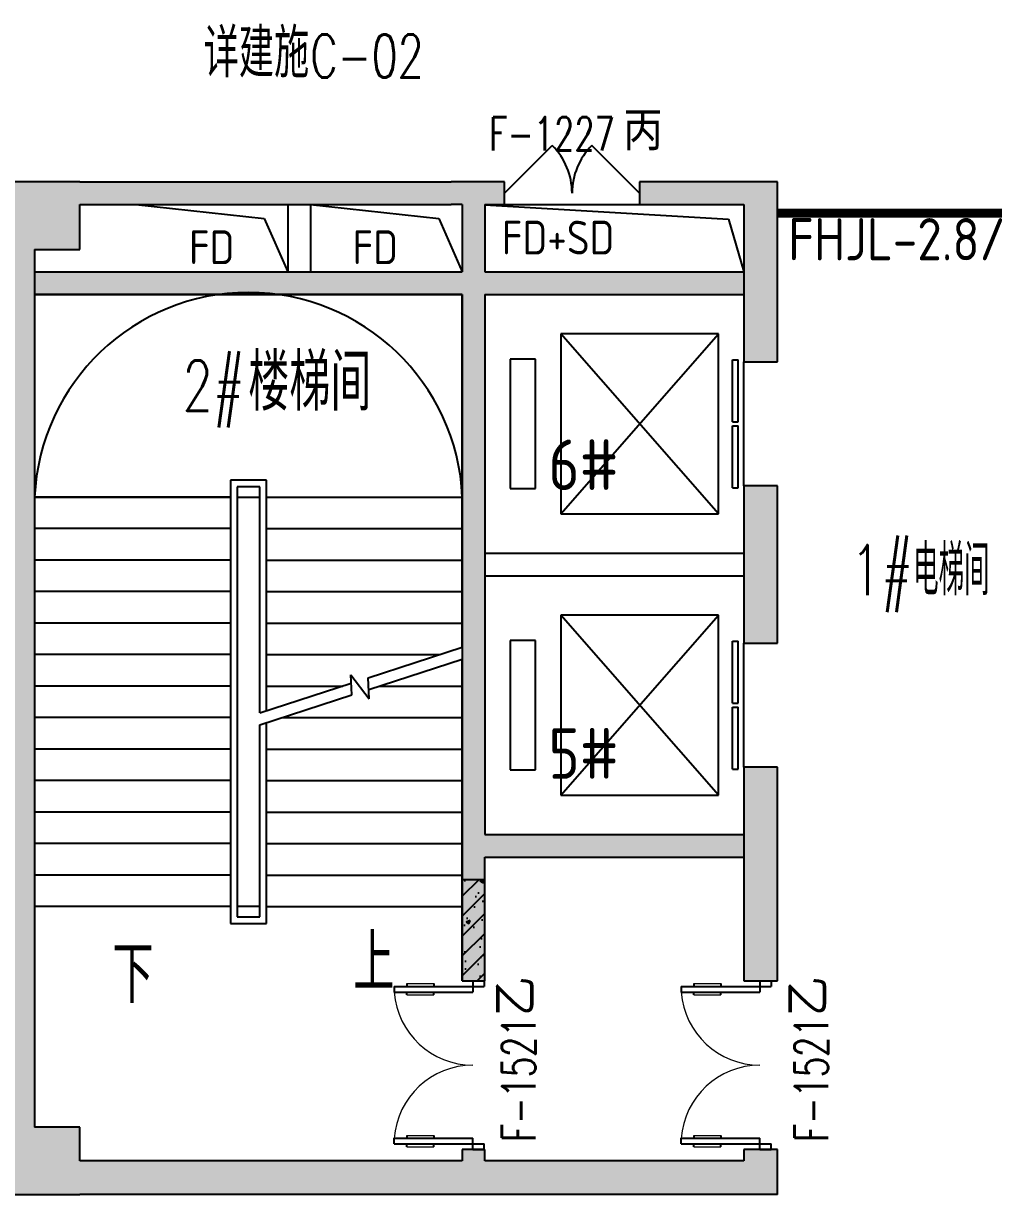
# Model space of a CAD drawing. Extents: x 1296333 to 1372130, y 313528 to 416301.
# Drawn here: x 1321894 to 1330514, y 395064 to 405474 of the extents above; entities that cross this region are included whole.
import ezdxf

# ---------------------------------------------------------------- set-up
doc = ezdxf.new("R2010")
doc.units = 0
doc.header["$LTSCALE"] = 1000
doc.header["$MEASUREMENT"] = 0
doc.layers.add('body', color=30, linetype='Continuous')
doc.layers.add('name', color=1, linetype='Continuous')
doc.styles.add('-宋体', font='GBENOR.shx', dxfattribs={"bigfont": 'GBCBIG.shx'})
doc.styles.add('_TCH_DIM', font='SIMPLEX', dxfattribs={"bigfont": 'GBCBIG'})
doc.styles.add('_TCH_WINDOW', font='txt.shx', dxfattribs={"height": 3.5, "bigfont": 'hztxt.shx'})
doc.styles.get("Standard").update_dxf_attribs({"font": 'gbenor.shx', "bigfont": 'gbcbig.shx'})

# ---------------------------------------------------------------- blocks, each defined once
blk = doc.blocks.new('dxwq')
at = {"layer": 'name'}
for s, p in [('6#', (-1141360.514219352, -312818.5520208091)), ('5#', (-1141360.514219352, -315384.4347670856))]:
    blk.add_text(s, height=450, dxfattribs=at).set_placement(p)
blk = doc.blocks.new('$DorLib2D$00000116')
at = {"color": 0}
for p, q in [((-0.4999999999999929, 7.105427357601002e-15), (-0.146446609406766, 0.353553390593234)), ((0.5000000000000071, 7.105427357601002e-15), (0.1464466094067731, 0.353553390593234))]:
    blk.add_line(p, q, dxfattribs=at)
for centre, radius, start, end in [((-0.4999999999984652, 4.831690603168681e-13), 0.4999999999984674, 0, 45), ((0.4999999999977511, 9.059419880941277e-13), 0.4999999999976598, 135, 180)]:
    blk.add_arc(centre, radius, start, end, dxfattribs=at)
blk = doc.blocks.new('$TCHSYS$LDOR22D')
for p, q in [((-0.5166666666663637, 0.8332552583810156), (-0.01666666666671013, 0.8332552583810156)), ((-0.5166666666663637, 0.8332552583810156), (-0.5166666666663637, 0.6666666666662593)), ((-0.01666666666671013, 0.8332552583810156), (-0.01666666666671013, 0.6666666666662593)), ((0.01666666666660888, 0.8332552583810156), (0.01666666666660888, 0.6666666666662593)), ((0.01666666666660888, 0.8332552583810156), (0.5166666666662572, 0.8332552583810156)), ((0.5166666666662572, 0.8332552583810156), (0.5166666666662572, 0.6666666666662593)), ((-0.5166666666663637, 0.6666666666662593), (-0.01666666666671013, 0.6666666666662593)), ((0.01666666666660888, 0.6666666666662593), (0.5166666666662572, 0.6666666666662593)), ((-0.5000000000000071, 0.4999999999999858), (0.5000000000000373, 0.4999999999999858))]:
    blk.add_line(p, q)
blk = doc.blocks.new('$DorLib2D$00000011')
for p, q in [((-0.4666666602065375, 0.4708801651422996), (-0.46666666020654, -0.06245316819156697)), ((-0.4666666602065375, 0.4708801651422996), (-0.4333333268731733, 0.4708801651422999)), ((-0.4333333268731733, 0.4708801651422999), (-0.4333333268731709, 0.004213498475166344)), ((0.4333333397943598, 0.4708801651422999), (0.4333333397943574, 0.004213498475166344)), ((0.4666666731277241, 0.4708801651422996), (0.4333333397943598, 0.4708801651422999)), ((0.4666666731277241, 0.4708801651422996), (0.4666666731277265, -0.06245316819156697)), ((-0.4833333268732257, 0.3962051976975873), (-0.466666660206538, 0.3962051976975872)), ((-0.41666666020649, 0.3962051976975873), (-0.4333333268731729, 0.3962051976975873)), ((0.4166666731276766, 0.3962051976975873), (0.4333333397943595, 0.3962051976975873)), ((0.4833333397944098, 0.3962051976975873), (0.4666666731277244, 0.3962051976975872)), ((-0.4833333268732233, 0.2345635206386193), (-0.4666666602065386, 0.2345635206386192)), ((-0.41666666020649, 0.2345635206386193), (-0.4333333268731721, 0.2345635206386192)), ((0.4166666731276741, 0.2345635206386193), (0.4333333397943586, 0.2345635206386192)), ((0.4833333397944074, 0.2345635206386193), (0.4666666731277251, 0.2345635206386192)), ((-0.4999999935399067, 0.004213498475166344), (-0.4333333268731709, 0.004213498475166344)), ((-0.4999999935399042, 0.004213498475176044), (-0.4999999935399067, -0.06245316819156697)), ((0.5000000064610932, 0.004213498475166344), (0.4333333397943574, 0.004213498475166344)), ((0.5000000064610907, 0.004213498475176044), (0.5000000064610932, -0.06245316819156697)), ((-0.4999999935399067, -0.06245316819156697), (-0.46666666020654, -0.06245316819156697)), ((0.5000000064610932, -0.06245316819156697), (0.4666666731277265, -0.06245316819156697))]:
    blk.add_line(p, q)
at = {"lineweight": 13}
for p, q in [((-0.4833333268732257, 0.3962051976975873), (-0.4833333268732233, 0.2345635206386193)), ((-0.41666666020649, 0.3962051976975873), (-0.41666666020649, 0.2345635206386193)), ((0.4166666731276766, 0.3962051976975873), (0.4166666731276741, 0.2345635206386193)), ((0.4833333397944098, 0.3962051976975873), (0.4833333397944074, 0.2345635206386193))]:
    blk.add_line(p, q, dxfattribs=at)
for centre, start, end in [((-0.46666666020654, 0.004213498475166344), 0, 85.90395624184767), ((0.4666666731277265, 0.004213498475166344), 94.09604375815232, 180)]:
    blk.add_arc(centre, 0.4666666666671332, start, end, dxfattribs=at)

msp = doc.modelspace()

# ---------------------------------------------------------------- hatches: boundary and pattern name
at = {"layer": 'body'}
for points in [[(1321793.755079092, 404064.4989114401), (1321793.755079092, 403464.4989114401), (1322393.755079092, 403464.4989114399), (1322393.755079092, 404064.4989114399)], [(1322393.755079092, 404064.4989114399), (1322393.755079092, 403864.4989114399), (1324343.755079092, 403864.4989114403), (1324343.755079092, 404064.4989114403)], [(1324343.755079092, 404064.4989114403), (1324343.755079092, 403864.4989114403), (1325693.755079118, 403864.4989114405), (1325693.755079118, 404064.4989114405)], [(1325893.755079105, 403931.1655781286), (1325893.755079092, 404064.4989114443), (1325693.755079118, 404064.4989114419), (1325693.75507912, 403864.4989114419), (1325793.755079064, 403864.4989114972)], [(1325993.755079159, 403864.4989114444), (1326168.755079139, 403864.49891145), (1326168.755079137, 404064.4989114397), (1325893.755079092, 404064.4989114443), (1325893.755079105, 403931.1655781286)], [(1328593.755079134, 404064.4989114727), (1327368.755079137, 404064.4989114523), (1327368.755079139, 403864.4989114647), (1328293.755079141, 403864.4989114725)], [(1328293.755079141, 403864.4989114725), (1328293.755079139, 402464.4989122755), (1328593.75507913, 402464.4989122755), (1328593.755079134, 404064.4989114727)], [(1325893.755079105, 403931.1655781286), (1325793.755079064, 403864.4989114972), (1325793.755079064, 403264.4989121281), (1325893.755079108, 403164.4989121289), (1325993.755079158, 403264.4989121152), (1325993.755079159, 403864.4989114444)], [(1321993.755079092, 403464.4989114401), (1321793.755079092, 403464.4989114401), (1321793.75507909, 395664.4989114425), (1321993.75507909, 395664.4989114425)], [(1321993.755079092, 403064.4989121206), (1324343.755079092, 403064.4989121245), (1324343.755079091, 403264.4989121245), (1321993.755079092, 403264.4989121206)], [(1324343.755079091, 403264.4989121245), (1324343.755079092, 403064.4989121245), (1325793.755079104, 403064.4989121282), (1325893.755079108, 403164.4989121289), (1325793.755079064, 403264.4989121281)], [(1325893.755079108, 403164.4989121289), (1325993.755079105, 403064.498912144), (1328293.755079132, 403064.4989121326), (1328293.755079131, 403264.4989121326), (1325993.755079158, 403264.4989121152)], [(1325893.755079108, 403164.4989121289), (1325793.755079104, 403064.4989121282), (1325793.75507909, 400764.4989124353), (1325993.75507909, 400764.4989124353), (1325993.755079105, 403064.498912144)], [(1328593.755079129, 399964.4989125807), (1328593.75507913, 401364.4989122755), (1328293.755079139, 401364.4989122755), (1328293.755079139, 399964.4989125807)], [(1325993.75507909, 400764.4989124353), (1325793.75507909, 400764.4989124353), (1325793.75507909, 398264.498912746), (1325927.08841242, 398197.8322460801), (1325993.755079097, 398264.4989127328)], [(1328593.755079129, 396964.4989114617), (1328593.755079129, 398864.4989125807), (1328293.755079139, 398864.4989125807), (1328293.755079139, 396964.4989114617)], [(1325793.75507909, 398264.498912746), (1325793.755079085, 396964.4989114336), (1325993.755079087, 396964.4989114336), (1325993.755079074, 398064.4989127615), (1325927.08841242, 398197.83224608)], [(1325927.08841242, 398197.83224608), (1325993.755079074, 398064.4989127615), (1328293.755079132, 398064.4989127509), (1328293.755079131, 398264.4989127509), (1325993.755079097, 398264.4989127328)], [(1321793.755079094, 395664.4989114426), (1321793.755079094, 395064.4989114426), (1322393.755079094, 395064.4989114424), (1322393.755079094, 395664.4989114424)], [(1325993.755079073, 395364.4989114528), (1325993.755079086, 395464.4989114335), (1325793.755079079, 395464.4989114336), (1325793.755079078, 395364.4989114539), (1325893.75507908, 395264.4989114527)], [(1328593.755079134, 395064.4989114645), (1328593.755079129, 395464.4989114617), (1328293.755079139, 395464.4989114617), (1328293.75507914, 395364.4989114582)], [(1325893.75507908, 395264.4989114527), (1325793.755079078, 395364.4989114539), (1322393.755079094, 395364.4989114446), (1322393.755079095, 395064.4989114446), (1325893.755079089, 395064.4989114515)], [(1328593.755079134, 395064.4989114645), (1328293.75507914, 395364.4989114582), (1325993.755079073, 395364.4989114528), (1325893.75507908, 395264.4989114528), (1325893.755079089, 395064.4989114515)]]:
    msp.add_hatch(color=256, dxfattribs=at).paths.add_polyline_path(points)
h = msp.add_hatch(dxfattribs=at)
h.set_pattern_fill('钢筋混凝土', color=256, scale=50, style=0)
h.set_pattern_definition([(45, (0, 0), (-88.38834764831843, 88.38834764831844), []), (49.99999999999999, (0, 0), (358.6300913003767, -31.37606749129755), [37.5, -412.5]), (355, (0, 0), (-69.3756668065, 376.0960668500059), [30, -330]), (100.4514, (29.88584, -2.61467), (289.2546908570108, 344.7197710304768), [31.870095, -350.571056]), (46.18420000000001, (0, 100), (533.6205243128222, -82.75950716450905), [56.25, -618.75]), (96.6356, (44.4683725, 93.1033465), (467.3313527743517, 487.0589354502209), [47.805144, -525.8565]), (351.1842, (0, 100), (467.3309725668136, 487.0593004626623), [45, -495]), (21, (50, 75), (298.4535260592309, -201.3094453326694), [37.5, -412.5]), (326.0000000000001, (50, 75), (121.6576659607909, 362.5750225234265), [30, -330]), (71.4514, (74.8711165, 58.224197), (420.111314290745, 161.2652483549762), [31.870095, -350.571056]), (37.50000000000001, (0, 0), (6.079927658645334, 166.4469269156558), [0, -326, 0, -335, 0, -331.25]), (7.499999999999999, (0, 0), (131.5347687210743, 197.2058559411801), [0, -191, 0, -318.5, 0, -126.25]), (327.5, (-111.5, 0), (266.9112180862045, -11.2774358671899), [0, -125, 0, -390, 0, -517.5]), (317.5, (-161.5, 0), (291.5930846711931, 50.05249116615882), [0, -162.5, 0, -259, 0, -367.5])])
h.paths.add_polyline_path([(1325993.755079137, 396964.4989134203), (1325993.755079135, 397864.4989127505), (1325793.755079135, 397864.4989127499), (1325793.755079137, 396964.4989134198)])

# ---------------------------------------------------------------- linework, layer by layer
for p, q in [((1322393.755079092, 404064.4989114399), (1321793.755079092, 404064.4989114401)), ((1322393.755079095, 404064.4989114466), (1324343.755079092, 404064.4989114403)), ((1324343.755079092, 404064.4989114403), (1325693.755079118, 404064.4989114405)), ((1325893.755079092, 404064.4989114443), (1325693.755079118, 404064.4989114419)), ((1326168.755079137, 404064.4989114397), (1325893.755079092, 404064.4989114443)), ((1326168.755079139, 403864.49891145), (1326168.755079137, 404064.4989114397)), ((1328593.755079134, 404064.4989114727), (1327368.755079137, 404064.4989114523)), ((1327368.755079137, 404064.4989114523), (1327368.755079139, 403864.4989114647)), ((1328593.75507913, 402464.4989122755), (1328593.755079134, 404064.4989114727)), ((1322393.755079095, 403864.4989114543), (1324343.755079092, 403864.4989114403)), ((1322393.755079092, 403464.4989114399), (1322393.755079095, 403864.4989114687)), ((1322893.755079088, 403864.4989114383), (1324034.335079536, 403739.6910887229)), ((1324243.755079113, 403864.4989114475), (1324243.755079113, 403264.4989121326)), ((1324343.755079092, 403864.4989114403), (1325693.755079118, 403864.4989114405)), ((1324443.755079086, 403864.4989114379), (1325584.335079534, 403739.6910887226)), ((1324443.755079132, 403864.4989114476), (1324443.755079132, 403264.4989121329)), ((1325793.755079064, 403864.4989114972), (1325693.75507912, 403864.4989114419)), ((1325793.755079064, 403864.4989114972), (1325793.755079064, 403264.4989121281)), ((1325993.755079159, 403864.4989114444), (1326168.755079139, 403864.49891145)), ((1325993.755079159, 403864.4989114444), (1325993.755079158, 403264.4989121152)), ((1325993.755079112, 403860.0370444685), (1328160.278072737, 403735.2292217531)), ((1326134.952326734, 403864.5067242145), (1327368.755079054, 403864.5067242298)), ((1327368.755079139, 403864.4989114647), (1328293.755079141, 403864.4989114725)), ((1328293.755079141, 403864.4989114725), (1328293.755079139, 402464.4989122755)), ((1324034.335079536, 403739.6910887229), (1324243.755079097, 403264.4989121279)), ((1325584.335079534, 403739.6910887226), (1325793.755079095, 403264.4989121276)), ((1328160.278072737, 403735.2292217531), (1328293.755079131, 403264.4989121326)), ((1321993.755079098, 403464.4989114336), (1321993.75507909, 395664.4989114425)), ((1321993.755079092, 403464.4989114337), (1322393.755079092, 403464.4989114399)), ((1321993.755079092, 403264.4989121206), (1324343.755079091, 403264.4989121245)), ((1321993.755079092, 403264.4989121206), (1321993.755079092, 403064.4989121206)), ((1324343.755079091, 403264.4989121245), (1325793.755079064, 403264.4989121281)), ((1325993.755079158, 403264.4989121152), (1328293.755079131, 403264.4989121326)), ((1328293.755079131, 403264.4989121326), (1328293.755079132, 403064.4989121326)), ((1321993.755079092, 403064.4989121206), (1324343.755079092, 403064.4989121245)), ((1325793.755079091, 403064.4989121277), (1321993.755079091, 403064.4989121277)), ((1321993.755079091, 403064.4989121277), (1321993.755079091, 401264.4989121277)), ((1324343.755079092, 403064.4989121245), (1325793.755079104, 403064.4989121282)), ((1325793.755079104, 403064.4989121282), (1325793.75507909, 400764.4989124353)), ((1325793.755079091, 401264.4989121277), (1325793.755079091, 403064.4989121277)), ((1325993.755079105, 403064.498912144), (1328293.755079132, 403064.4989121326)), ((1325993.755079105, 403064.498912144), (1325993.75507909, 400764.4989124353)), ((1328068.755079123, 402714.4989122835), (1326668.755079121, 402714.4989122836)), ((1326668.755079121, 402714.4989122836), (1326668.755079121, 401114.498912284)), ((1326668.755079121, 401114.498912284), (1328068.755079123, 402714.4989122835)), ((1328068.755079123, 401114.498912284), (1326668.755079121, 402714.4989122836)), ((1328068.755079123, 401114.498912284), (1328068.755079123, 402714.4989122835)), ((1326443.755079109, 402489.4989122082), (1326218.755079102, 402489.4989122082)), ((1326218.755079102, 402489.4989122082), (1326218.755079102, 401339.4989123595)), ((1326443.755079109, 401339.4989123594), (1326443.755079109, 402489.4989122082)), ((1328293.755079139, 402464.4989122755), (1328593.75507913, 402464.4989122755)), ((1324053.755079085, 401414.4989119309), (1323733.7550791, 401414.4989119309)), ((1323733.7550791, 401414.4989119309), (1323733.7550791, 397474.4989121657)), ((1324053.755079078, 399365.0455476028), (1324053.755079085, 401414.4989119309)), ((1323993.7550791, 401354.4989119309), (1323793.755079085, 401354.4989119309)), ((1323793.755079085, 401354.4989119309), (1323793.755079085, 397534.4989121657)), ((1323993.755079104, 399345.6162959114), (1323993.7550791, 401354.4989119309)), ((1326218.755079102, 401339.4989123595), (1326443.755079109, 401339.4989123594)), ((1328593.75507913, 401364.4989122755), (1328293.755079139, 401364.4989122755)), ((1328293.755079139, 401364.4989122755), (1328293.755079139, 399964.4989125807)), ((1328593.755079129, 399964.4989125807), (1328593.75507913, 401364.4989122755)), ((1321993.755079091, 401264.4989121277), (1321993.755079091, 397624.4989121277)), ((1323733.755079105, 401264.4989121161), (1321993.755079091, 401264.4989121277)), ((1321993.755079091, 401264.4989121277), (1323733.755079105, 401264.498912124)), ((1323793.755079091, 401264.4989121277), (1323793.755079091, 397624.4989121277)), ((1323793.755079076, 401264.498912124), (1323993.755079104, 401264.4989121286)), ((1323993.755079098, 399345.6162959092), (1323993.755079091, 401264.4989121277)), ((1324053.755079078, 401264.4989121161), (1325793.755079091, 401264.4989121277)), ((1324053.755079078, 401264.4989121286), (1325793.755079091, 401264.4989121277)), ((1325793.755079098, 399928.4938468546), (1325793.755079091, 401264.4989121277)), ((1326668.755079121, 401114.498912284), (1328068.755079123, 401114.498912284)), ((1323733.755079105, 400984.4989121161), (1321993.755079091, 400984.4989121277)), ((1324053.755079078, 400984.49891215), (1325793.755079091, 400984.4989121277)), ((1325793.75507909, 400764.4989124353), (1325793.75507909, 398264.498912746)), ((1325993.755079104, 400764.4989124367), (1328293.755079131, 400764.4989124403)), ((1325993.75507909, 400764.4989124353), (1325993.755079097, 398264.4989127328)), ((1328293.755079131, 400764.4989124403), (1328293.755079132, 400564.4989124403)), ((1323733.755079105, 400704.49891215), (1321993.755079091, 400704.4989121277)), ((1324053.755079078, 400704.4989121162), (1325793.755079091, 400704.4989121277)), ((1325993.755079104, 400564.4989124401), (1328293.755079132, 400564.4989124403)), ((1323733.755079105, 400424.4989121161), (1321993.755079091, 400424.4989121277)), ((1324053.755079078, 400424.49891215), (1325793.755079091, 400424.4989121277)), ((1323733.755079105, 400144.49891215), (1321993.755079091, 400144.4989121277)), ((1324053.755079078, 400144.4989121161), (1325793.755079091, 400144.4989121277)), ((1328068.755079127, 400214.4989125923), (1326668.755079125, 400214.4989125923)), ((1326668.755079125, 400214.4989125923), (1326668.755079125, 398614.4989125929)), ((1326668.755079125, 398614.4989125929), (1328068.755079127, 400214.4989125923)), ((1328068.755079127, 398614.4989125928), (1326668.755079125, 400214.4989125923)), ((1328068.755079127, 398614.4989125928), (1328068.755079127, 400214.4989125923)), ((1324957.579718822, 399657.722821216), (1325793.755079098, 399928.4938468767)), ((1326443.755079113, 399989.498912517), (1326218.755079105, 399989.4989125171)), ((1326218.755079105, 399989.4989125171), (1326218.755079105, 398839.4989126682)), ((1326443.755079112, 398839.4989126682), (1326443.755079113, 399989.498912517)), ((1328293.755079139, 399964.4989125807), (1328593.755079129, 399964.4989125807)), ((1323733.755079105, 399864.4989121162), (1321993.755079091, 399864.4989121277)), ((1324053.755079078, 399864.4989121162), (1325596.130582707, 399864.4989121488)), ((1324962.895144268, 399554.3317483309), (1325793.755079098, 399823.3815283821)), ((1325793.755079091, 397624.4989121277), (1325793.755079098, 399823.3815284172)), ((1323993.755079098, 399345.6162958869), (1324805.629301692, 399608.5181062114)), ((1324810.944727138, 399505.1270333239), (1324801.783508632, 399683.3231511954)), ((1324801.783508632, 399683.3231511954), (1324967.168745713, 399471.2053397009)), ((1324967.168745713, 399471.2053397009), (1324957.579718822, 399657.722821216)), ((1323733.755079105, 399584.49891215), (1321993.755079091, 399584.4989121277)), ((1323993.755079098, 399240.5039773647), (1324810.944727138, 399505.1270333239)), ((1324053.755079078, 399584.4989121162), (1324731.454975801, 399584.4989121101)), ((1325056.055182159, 399584.4989121122), (1325793.755079091, 399584.4989121277)), ((1323733.755079105, 399304.4989121161), (1321993.755079091, 399304.4989121277)), ((1324191.379575713, 399304.4989121179), (1325793.755079091, 399304.4989121277)), ((1323993.755079091, 397624.4989121277), (1323993.755079098, 399240.5039773409)), ((1323993.7550791, 397534.4989121657), (1323993.755079105, 399240.5039773432)), ((1324053.755079085, 397474.4989121657), (1324053.755079078, 399259.9332290335)), ((1323733.755079105, 399024.4989121162), (1321993.755079091, 399024.4989121277)), ((1324053.755079078, 399024.49891215), (1325793.755079091, 399024.4989121277)), ((1326218.755079105, 398839.4989126682), (1326443.755079112, 398839.4989126682)), ((1328593.755079129, 398864.4989125807), (1328293.755079139, 398864.4989125807)), ((1328293.755079139, 398864.4989125807), (1328293.755079139, 396964.4989114617)), ((1328593.755079129, 396964.4989114617), (1328593.755079129, 398864.4989125807)), ((1323733.755079105, 398744.49891215), (1321993.755079091, 398744.4989121277)), ((1324053.755079078, 398744.4989121162), (1325793.755079091, 398744.4989121277)), ((1326668.755079125, 398614.4989125929), (1328068.755079127, 398614.4989125928)), ((1323733.755079105, 398464.4989121161), (1321993.755079091, 398464.4989121277)), ((1324053.755079078, 398464.49891215), (1325793.755079091, 398464.4989121277)), ((1325793.75507909, 398264.498912746), (1325793.755079085, 396964.4989114336)), ((1325993.755079097, 398264.4989127328), (1328293.755079131, 398264.4989127509)), ((1328293.755079131, 398264.4989127509), (1328293.755079132, 398064.4989127509)), ((1323733.755079105, 398184.49891215), (1321993.755079091, 398184.4989121277)), ((1324053.755079078, 398184.4989121161), (1325793.755079091, 398184.4989121277)), ((1325993.755079074, 398064.4989127615), (1328293.755079132, 398064.4989127509)), ((1325993.755079087, 396964.4989114336), (1325993.755079074, 398064.4989127615)), ((1323733.755079105, 397904.4989121162), (1321993.755079091, 397904.4989121277)), ((1324053.755079078, 397904.49891215), (1325793.755079091, 397904.4989121277)), ((1325793.755079137, 396964.4989134198), (1325793.755079135, 397864.4989127499)), ((1325793.755079135, 397864.4989127499), (1325993.755079135, 397864.4989127505)), ((1325993.755079137, 396964.4989134203), (1325993.755079135, 397864.4989127505)), ((1323733.755079105, 397624.49891215), (1321993.755079091, 397624.4989121277)), ((1323993.755079091, 397624.4989121277), (1323793.755079091, 397624.4989121277)), ((1323793.755079085, 397534.4989121657), (1323993.7550791, 397534.4989121657)), ((1324053.755079078, 397624.4989121161), (1325793.755079091, 397624.4989121277)), ((1323733.7550791, 397474.4989121657), (1324053.755079085, 397474.4989121657)), ((1325793.755079137, 396964.4989134198), (1325993.755079137, 396964.4989134203)), ((1325793.755079085, 396964.4989114336), (1325993.755079087, 396964.4989114336)), ((1328293.755079139, 396964.4989114617), (1328593.755079129, 396964.4989114617)), ((1322393.755079094, 395664.4989114424), (1321993.755079095, 395664.4989115354)), ((1322393.755079092, 395364.4989114308), (1322393.755079094, 395664.4989114424)), ((1325993.755079086, 395464.4989114335), (1325793.755079079, 395464.4989114336)), ((1325793.755079079, 395464.4989114336), (1325793.755079078, 395364.4989114539)), ((1325993.755079073, 395364.4989114528), (1325993.755079086, 395464.4989114335)), ((1328593.755079129, 395464.4989114617), (1328293.755079139, 395464.4989114617)), ((1328293.755079139, 395464.4989114617), (1328293.75507914, 395364.4989114582)), ((1328593.755079134, 395064.4989114645), (1328593.755079129, 395464.4989114617)), ((1325793.755079078, 395364.4989114539), (1322393.755079094, 395364.4989114446)), ((1328293.75507914, 395364.4989114582), (1325993.755079073, 395364.4989114528)), ((1321793.755079094, 395064.4989114426), (1322393.755079094, 395064.4989114424)), ((1325893.755079089, 395064.4989114515), (1322393.755079095, 395064.4989114446)), ((1328593.755079134, 395064.4989114645), (1325893.755079089, 395064.4989114515))]:
    msp.add_line(p, q, dxfattribs=at)
at = {"layer": 'body', "const_width": 80}
msp.add_lwpolyline([(1328593.755079058, 403787.5456041957), (1331193.755102574, 403787.5456041889)], dxfattribs=at)
at = {"layer": 'body'}
for points in [[(1322826.831982055, 397441.7414732098, 0, 0, 0), (1322826.831982055, 402252.8500520043, 0, 0, 0), (1324976.831982055, 402252.8500520043, 0, 0, 0), (1324976.831982055, 399866.9727451839, 120, 0, 0), (1324976.831982055, 399416.9727451839, 0, 0, 0)], [(1324981.081051788, 397648.2160933351, 0, 0, 0), (1324981.081051788, 398576.0492653268, 120, 0, 0), (1324981.081051788, 399026.0492653268, 0, 0, 0)]]:
    msp.add_lwpolyline(points, format="xyseb", dxfattribs=at)
msp.add_arc((1323893.755079091, 401180.4499899329), 1901.858097051429, 2.532900543078586, 177.4670994569214, dxfattribs=at)

# ---------------------------------------------------------------- block references
for name, p, xscale, yscale, zscale, rotation in [('$DorLib2D$00000116', (1326768.755079115, 403964.498911455), -1200, -1200, -1200, 180.0000000006984), ('$TCHSYS$LDOR22D', (1328443.755079136, 401914.4989122837), 1100, 300, 1100, 89.99999999999699), ('$TCHSYS$LDOR22D', (1328443.755079136, 399414.4989125926), 1100, 300, 1100, 89.99999999999699), ('$DorLib2D$00000011', (1325893.755079089, 396214.4989114499), -1500, -1500, -1500, 269.9999999999822), ('$DorLib2D$00000011', (1328443.755079136, 396214.4989114574), 1500, 1500, 1500, 89.99999999999699)]:
    msp.add_blockref(name, p, dxfattribs=dict(at, xscale=xscale, yscale=yscale, zscale=zscale, rotation=rotation))
at = {"layer": 'name'}
msp.add_blockref('dxwq', (2467919.166314768, 714144.3197746793), dxfattribs=at)

# ---------------------------------------------------------------- texts
at = {"layer": 'body'}
for s, height, style, p in [('详建施', 434.0425531914893, '_TCH_DIM', (1323495.385426125, 404992.8875568056, 1.998e-05)), ('丙', 350, '_TCH_WINDOW', (1327223.203898019, 404344.3321870403)), ('FHJL-2.8/2.8', 375, '-宋体', (1328689.261736545, 403368.3149790157)), ('上', 506.3829787234042, '_TCH_DIM', (1324824.698073065, 396875.284226139)), ('下', 506.3829787234042, '_TCH_DIM', (1322684.411769289, 396766.7414732098))]:
    msp.add_text(s, height=height, dxfattribs=dict(at, style=style)).set_placement(p)
at = {"layer": 'body', "width": 0.7058823529411765}
for s, height, style, p in [('C-02', 382.5, '_TCH_DIM', (1324443.257766551, 404992.8875568056, 1.998e-05)), ('F-1227', 297.5, '_TCH_WINDOW', (1326033.203898019, 404344.3321870258))]:
    msp.add_text(s, height=height, dxfattribs=dict(at, style=style)).set_placement(p)
at = {"layer": 'body', "style": '_TCH_WINDOW'}
for rotation, p in [(89.99999999998218, (1326443.755079088, 396651.861116174)), (89.99999999999699, (1329043.755079136, 396651.8611161817))]:
    msp.add_text('乙', height=350, rotation=rotation, dxfattribs=at).set_placement(p)
at = {"layer": 'body', "style": '_TCH_WINDOW', "width": 0.7058823529411765}
for rotation, p in [(89.99999999998218, (1326443.755079088, 395531.861116174)), (89.99999999999699, (1329043.755079136, 395531.8611161817))]:
    msp.add_text('F-1521', height=297.5, rotation=rotation, dxfattribs=at).set_placement(p)
at = {"layer": 'name'}
for s, p in [('FD+SD', (1326145.079544197, 403420.0551125926)), ('FD', (1323365.842240504, 403334.3818352518)), ('FD', (1324818.667024246, 403334.3818352518))]:
    msp.add_text(s, height=300, dxfattribs=at).set_placement(p)
at = {"layer": 'name', "style": '_TCH_DIM', "width": 0.7058823529411765}
for s, p in [('2#', (1323307.0514697, 402030.421593836)), ('1#电梯间', (1329245.443497322, 400391.0078127859))]:
    msp.add_text(s, height=446.25, dxfattribs=at).set_placement(p)
at = {"layer": 'name', "style": '_TCH_DIM'}
msp.add_text('楼梯间', height=506.3829787234042, dxfattribs=at).set_placement((1323892.0514697, 402030.421593836))

doc.saveas('drawing.dxf')
